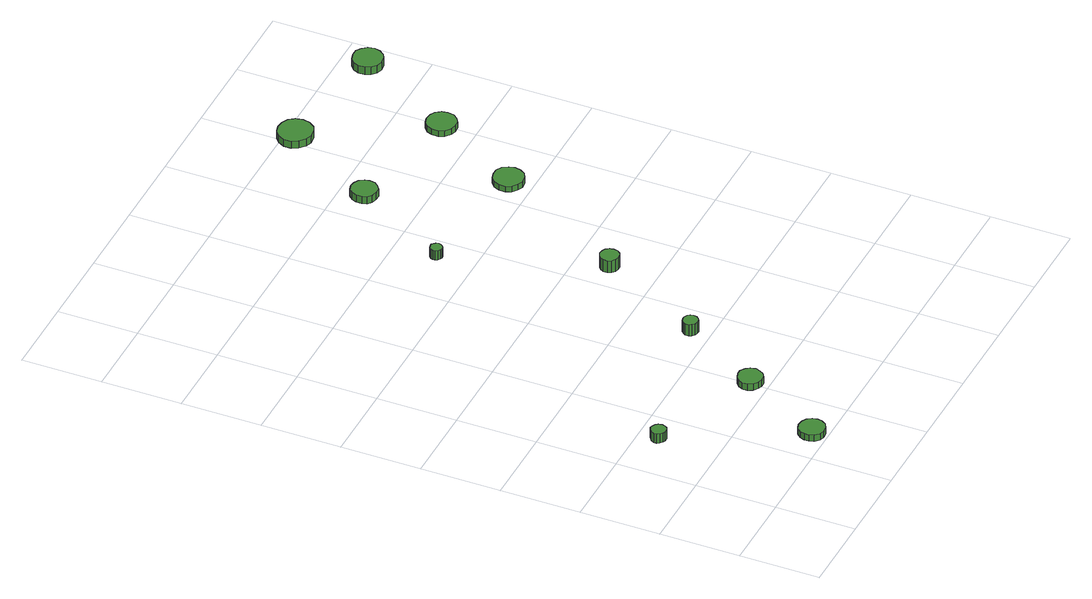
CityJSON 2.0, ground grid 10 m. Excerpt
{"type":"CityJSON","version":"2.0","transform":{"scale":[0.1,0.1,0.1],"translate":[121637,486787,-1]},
"CityObjects":{
"tree1":{"type":"SolitaryVegetationObject","attributes":{"function":"something"}},
"tree2":{"type":"SolitaryVegetationObject","attributes":{"function":"something"},"geometry":[{"type":"MultiSurface","lod":"1","boundaries":[[[0,1,2,3,4,5,6,7,8,9,10,11,12,13,14]],[[15,16,17,18,19,20,21,22,23,24,25,26,27,28,29]],[[0,29,28,1]],[[1,28,27,2]],[[2,27,26,3]],[[3,26,25,4]],[[4,25,24,5]],[[5,24,23,6]],[[6,23,22,7]],[[7,22,21,8]],[[8,21,20,9]],[[9,20,19,10]],[[10,19,18,11]],[[11,18,17,12]],[[12,17,16,13]],[[13,16,15,14]],[[14,15,29,0]]]}]},
"tree3":{"type":"SolitaryVegetationObject","attributes":{"function":"something"},"geometry":[{"type":"MultiSurface","lod":"1","boundaries":[[[30,31,32,33,34,35,36,37,38,39,40,41,42,43,44]],[[45,46,47,48,49,50,51,52,53,54,55,56,57,58,59]],[[30,59,58,31]],[[31,58,57,32]],[[32,57,56,33]],[[33,56,55,34]],[[34,55,54,35]],[[35,54,53,36]],[[36,53,52,37]],[[37,52,51,38]],[[38,51,50,39]],[[39,50,49,40]],[[40,49,48,41]],[[41,48,47,42]],[[42,47,46,43]],[[43,46,45,44]],[[44,45,59,30]]]}]},
"tree4":{"type":"SolitaryVegetationObject","attributes":{"function":"something"}},
"tree5":{"type":"SolitaryVegetationObject","attributes":{"function":"something"},"geometry":[{"type":"MultiSurface","lod":"1","boundaries":[[[60,61,62,63,64,65,66,67,68,69,70,71,72,73,74]],[[75,76,77,78,79,80,81,82,83,84,85,86,87,88,89]],[[60,89,88,61]],[[61,88,87,62]],[[62,87,86,63]],[[63,86,85,64]],[[64,85,84,65]],[[65,84,83,66]],[[66,83,82,67]],[[67,82,81,68]],[[68,81,80,69]],[[69,80,79,70]],[[70,79,78,71]],[[71,78,77,72]],[[72,77,76,73]],[[73,76,75,74]],[[74,75,89,60]]]}]},
"tree6":{"type":"SolitaryVegetationObject","attributes":{"function":"something"},"geometry":[{"type":"MultiSurface","lod":"1","boundaries":[[[90,91,92,93,94,95,96,97,98,99,100,101,102,103,104]],[[105,106,107,108,109,110,111,112,113,114,115,116,117,118,119]],[[90,119,118,91]],[[91,118,117,92]],[[92,117,116,93]],[[93,116,115,94]],[[94,115,114,95]],[[95,114,113,96]],[[96,113,112,97]],[[97,112,111,98]],[[98,111,110,99]],[[99,110,109,100]],[[100,109,108,101]],[[101,108,107,102]],[[102,107,106,103]],[[103,106,105,104]],[[104,105,119,90]]]}]},
"tree7":{"type":"SolitaryVegetationObject","attributes":{"function":"something"},"geometry":[{"type":"MultiSurface","lod":"1","boundaries":[[[120,121,122,123,124,125,126,127,128,129,130,131,132,133,134]],[[135,136,137,138,139,140,141,142,143,144,145,146,147,148,149]],[[120,149,148,121]],[[121,148,147,122]],[[122,147,146,123]],[[123,146,145,124]],[[124,145,144,125]],[[125,144,143,126]],[[126,143,142,127]],[[127,142,141,128]],[[128,141,140,129]],[[129,140,139,130]],[[130,139,138,131]],[[131,138,137,132]],[[132,137,136,133]],[[133,136,135,134]],[[134,135,149,120]]]}]},
"tree8":{"type":"SolitaryVegetationObject","attributes":{"function":"something"},"geometry":[{"type":"MultiSurface","lod":"1","boundaries":[[[150,151,152,153,154,155,156,157,158,159,160,161,162,163,164]],[[165,166,167,168,169,170,171,172,173,174,175,176,177,178,179]],[[150,179,178,151]],[[151,178,177,152]],[[152,177,176,153]],[[153,176,175,154]],[[154,175,174,155]],[[155,174,173,156]],[[156,173,172,157]],[[157,172,171,158]],[[158,171,170,159]],[[159,170,169,160]],[[160,169,168,161]],[[161,168,167,162]],[[162,167,166,163]],[[163,166,165,164]],[[164,165,179,150]]]}]},
"tree9":{"type":"SolitaryVegetationObject","attributes":{"function":"something"},"geometry":[{"type":"MultiSurface","lod":"1","boundaries":[[[180,181,182,183,184,185,186,187,188,189,190,191,192,193,194]],[[195,196,197,198,199,200,201,202,203,204,205,206,207,208,209]],[[180,209,208,181]],[[181,208,207,182]],[[182,207,206,183]],[[183,206,205,184]],[[184,205,204,185]],[[185,204,203,186]],[[186,203,202,187]],[[187,202,201,188]],[[188,201,200,189]],[[189,200,199,190]],[[190,199,198,191]],[[191,198,197,192]],[[192,197,196,193]],[[193,196,195,194]],[[194,195,209,180]]]}]},
"tree10":{"type":"SolitaryVegetationObject","attributes":{"function":"something"},"geometry":[{"type":"MultiSurface","lod":"1","boundaries":[[[210,211,212,213,214,215,216,217,218,219,220,221,222,223,224]],[[225,226,227,228,229,230,231,232,233,234,235,236,237,238,239]],[[210,239,238,211]],[[211,238,237,212]],[[212,237,236,213]],[[213,236,235,214]],[[214,235,234,215]],[[215,234,233,216]],[[216,233,232,217]],[[217,232,231,218]],[[218,231,230,219]],[[219,230,229,220]],[[220,229,228,221]],[[221,228,227,222]],[[222,227,226,223]],[[223,226,225,224]],[[224,225,239,210]]]}]},
"tree11":{"type":"SolitaryVegetationObject","attributes":{"function":"something"},"geometry":[{"type":"MultiSurface","lod":"1","boundaries":[[[240,241,242,243,244,245,246,247,248,249,250,251,252,253,254]],[[255,256,257,258,259,260,261,262,263,264,265,266,267,268,269]],[[240,269,268,241]],[[241,268,267,242]],[[242,267,266,243]],[[243,266,265,244]],[[244,265,264,245]],[[245,264,263,246]],[[246,263,262,247]],[[247,262,261,248]],[[248,261,260,249]],[[249,260,259,250]],[[250,259,258,251]],[[251,258,257,252]],[[252,257,256,253]],[[253,256,255,254]],[[254,255,269,240]]]}]},
"tree12":{"type":"SolitaryVegetationObject","attributes":{"function":"something"},"geometry":[{"type":"MultiSurface","lod":"1","boundaries":[[[270,271,272,273,274,275,276,277,278,279,280,281,282,283,284]],[[285,286,287,288,289,290,291,292,293,294,295,296,297,298,299]],[[270,299,298,271]],[[271,298,297,272]],[[272,297,296,273]],[[273,296,295,274]],[[274,295,294,275]],[[275,294,293,276]],[[276,293,292,277]],[[277,292,291,278]],[[278,291,290,279]],[[279,290,289,280]],[[280,289,288,281]],[[281,288,287,282]],[[282,287,286,283]],[[283,286,285,284]],[[284,285,299,270]]]}]},
"tree13":{"type":"SolitaryVegetationObject","attributes":{"function":"something"},"geometry":[{"type":"MultiSurface","lod":"1","boundaries":[[[300,301,302,303,304,305,306,307,308,309,310,311,312,313,314]],[[315,316,317,318,319,320,321,322,323,324,325,326,327,328,329]],[[300,329,328,301]],[[301,328,327,302]],[[302,327,326,303]],[[303,326,325,304]],[[304,325,324,305]],[[305,324,323,306]],[[306,323,322,307]],[[307,322,321,308]],[[308,321,320,309]],[[309,320,319,310]],[[310,319,318,311]],[[311,318,317,312]],[[312,317,316,313]],[[313,316,315,314]],[[314,315,329,300]]]}]}
},
"vertices":[
[73,175,20],[72,179,20],[70,182,20],[66,184,20],[62,185,20],[59,183,20],[56,181,20],[54,177,20],[54,173,20],[56,170,20],[59,167,20],[62,166,20],[66,166,20],[70,168,20],[72,171,20],[72,171,7],[70,168,7],[66,166,7],[62,166,7],[59,167,7],[56,170,7],[54,173,7],[54,177,7],[56,181,7],[59,183,7],[62,185,7],[66,184,7],[70,182,7],[72,179,7],[73,175,7],
[160,19,16],[159,25,16],[155,31,16],[149,34,16],[142,35,16],[136,33,16],[131,28,16],[129,22,16],[129,16,16],[131,10,16],[136,5,16],[142,3,16],[149,4,16],[155,7,16],[159,13,16],[159,13,7],[155,7,7],[149,4,7],[142,3,7],[136,5,7],[131,10,7],[129,16,7],[129,22,7],[131,28,7],[136,33,7],[142,35,7],[149,34,7],[155,31,7],[159,25,7],[160,19,7],
[217,122,17],[215,128,17],[212,133,17],[206,137,17],[200,137,17],[194,135,17],[189,131,17],[186,125,17],[186,119,17],[189,113,17],[194,109,17],[200,107,17],[206,107,17],[212,111,17],[215,116,17],[215,116,8],[212,111,8],[206,107,8],[200,107,8],[194,109,8],[189,113,8],[186,119,8],[186,125,8],[189,131,8],[194,135,8],[200,137,8],[206,137,8],[212,133,8],[215,128,8],[217,122,8],
[271,224,24],[270,228,24],[268,231,24],[264,233,24],[260,233,24],[257,232,24],[254,229,24],[252,226,24],[252,222,24],[254,219,24],[257,216,24],[260,215,24],[264,215,24],[268,217,24],[270,220,24],[270,220,8],[268,217,8],[264,215,8],[260,215,8],[257,216,8],[254,219,8],[252,222,8],[252,226,8],[254,229,8],[257,232,8],[260,233,8],[264,233,8],[268,231,8],[270,228,8],[271,224,8],
[280,548,20],[279,551,20],[277,553,20],[275,555,20],[272,555,20],[269,554,20],[266,552,20],[265,549,20],[265,546,20],[266,543,20],[269,541,20],[272,540,20],[275,541,20],[277,542,20],[279,545,20],[279,545,7],[277,542,7],[275,541,7],[272,540,7],[269,541,7],[266,543,7],[265,546,7],[265,549,7],[266,552,7],[269,554,7],[272,555,7],[275,555,7],[277,553,7],[279,551,7],[280,548,7],
[346,358,25],[345,363,25],[342,367,25],[338,369,25],[333,370,25],[329,368,25],[325,365,25],[323,361,25],[323,356,25],[325,351,25],[329,348,25],[333,347,25],[338,347,25],[342,349,25],[345,353,25],[345,353,8],[342,349,8],[338,347,8],[333,347,8],[329,348,8],[325,351,8],[323,356,8],[323,361,8],[325,365,8],[329,368,8],[333,370,8],[338,369,8],[342,367,8],[345,363,8],[346,358,8],
[359,670,17],[358,676,17],[354,682,17],[348,685,17],[342,686,17],[335,684,17],[330,679,17],[328,673,17],[328,666,17],[330,660,17],[335,656,17],[342,654,17],[348,654,17],[354,658,17],[358,663,17],[358,663,7],[354,658,7],[348,654,7],[342,654,7],[335,656,7],[330,660,7],[328,666,7],[328,673,7],[330,679,7],[335,684,7],[342,686,7],[348,685,7],[354,682,7],[358,676,7],[359,670,7],
[451,529,16],[449,536,16],[445,543,16],[438,547,16],[430,547,16],[423,545,16],[417,540,16],[414,533,16],[414,525,16],[417,518,16],[423,513,16],[430,510,16],[438,511,16],[445,515,16],[449,521,16],[449,521,8],[445,515,8],[438,511,8],[430,510,8],[423,513,8],[417,518,8],[414,525,8],[414,533,8],[417,540,8],[423,545,8],[430,547,8],[438,547,8],[445,543,8],[449,536,8],[451,529,8],
[434,787,16],[432,796,16],[427,803,16],[419,807,16],[410,808,16],[402,806,16],[395,800,16],[391,792,16],[391,783,16],[395,775,16],[402,769,16],[410,766,16],[419,767,16],[427,771,16],[432,778,16],[432,778,6],[427,771,6],[419,767,6],[410,766,6],[402,769,6],[395,775,6],[391,783,6],[391,792,6],[395,800,6],[402,806,6],[410,808,6],[419,807,6],[427,803,6],[432,796,6],[434,787,6],
[515,642,15],[514,649,15],[509,656,15],[503,659,15],[495,660,15],[488,658,15],[482,653,15],[479,646,15],[479,638,15],[482,631,15],[488,626,15],[495,624,15],[503,624,15],[509,628,15],[514,634,15],[514,634,7],[509,628,7],[503,624,7],[495,624,7],[488,626,7],[482,631,7],[479,638,7],[479,646,7],[482,653,7],[488,658,7],[495,660,7],[503,659,7],[509,656,7],[514,649,7],[515,642,7],
[589,767,17],[587,775,17],[582,781,17],[576,785,17],[568,785,17],[561,783,17],[555,778,17],[552,771,17],[552,763,17],[555,756,17],[561,751,17],[568,749,17],[576,750,17],[582,753,17],[587,760,17],[587,760,6],[582,753,6],[576,750,6],[568,749,6],[561,751,6],[555,756,6],[552,763,6],[552,771,6],[555,778,6],[561,783,6],[568,785,6],[576,785,6],[582,781,6],[587,775,6],[589,767,6]
]}
